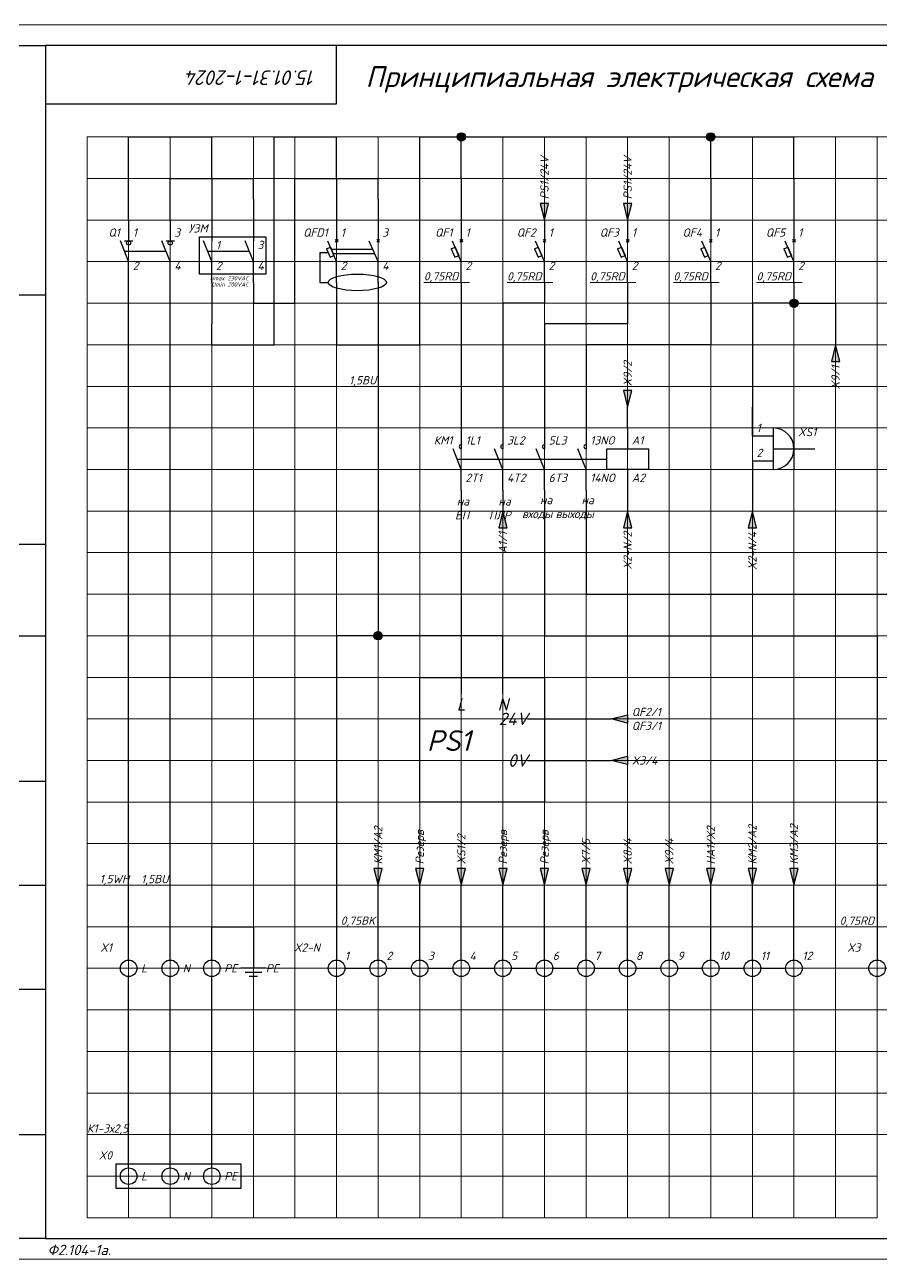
# Model space of a CAD drawing. Header units: millimetres. Extents: x 0 to 53000, y -591 to 24400.
# Drawn here: x 8855 to 9061, y 300 to 597 of the extents above; entities that cross this region are included whole.
import ezdxf
from ezdxf.enums import TextEntityAlignment as Align

# ---------------------------------------------------------------- set-up
doc = ezdxf.new("R2010")
doc.units = ezdxf.units.MM
doc.layers.add('Основная', color=7, linetype='Continuous', lineweight=30)
doc.layers.add('Тонкая для кабелей', color=7, linetype='Continuous', lineweight=15)
doc.layers.add('Привязки', color=2, linetype='Continuous', lineweight=0, plot=False, transparency=0.8)
doc.layers.add('рамка', color=253, linetype='Continuous', lineweight=5, transparency=0.8)
doc.styles.add('текст', font='isocpeui.ttf')

# ---------------------------------------------------------------- blocks, each defined once
blk = doc.blocks.new('*U110')
for p, q in [((8, 292), (20, 292)), ((90, 292), (90, 292)), ((90, 292), (90, 292)), ((90, 278), (90, 292)), ((90, 292), (90, 292)), ((90, 292), (90, 292)), ((90, 292), (90, 292)), ((20, 278), (90, 278)), ((8, 232), (20, 232)), ((8, 172), (20, 172)), ((8, 150), (20, 150)), ((8, 115), (20, 115)), ((8, 90), (20, 90)), ((8, 65), (20, 65)), ((8, 30), (20, 30)), ((20, 5), (8, 5))]:
    blk.add_line(p, q)
blk.add_lwpolyline([(20, 5), (415, 5), (415, 292), (20, 292)], close=True)
at = {"layer": 'Привязки'}
blk.add_lwpolyline([(0, 0), (420, 0), (420, 297), (0, 297)], close=True, dxfattribs=at)
at = {"layer": 'рамка'}
blk.add_lwpolyline([(0, 297), (420, 297), (420, 0), (0, 0)], close=True, dxfattribs=at)
at = {"style": 'текст'}
for s, height, p in [('Ф2.104-1.', 0.005, (20, 4.99)), ('Ф2.104-1а.', 2.5, (20.5, 1))]:
    blk.add_text(s, height=height, dxfattribs=at).set_placement(p)
for tag, p, height in [('12', (90, 292), 0.00000373), ('13', (90, 292), 0.00000373), ('27', (90, 292), 0.00000522), ('29', (105, 249), 3.5), ('ИЗМ2', (230.5, 16), 2.5), ('ЛИСТИЗМ2', (237.5, 16), 2.5), ('№ДОКУМИЗМ2', (247.5, 16), 2.5), ('28', (415, 20), 0.0000438), ('ОБОЗНАЧЕНИЕ', (300, 11), 5), ('ИЗМ1', (230.5, 11), 2.5), ('ЛИСТИЗМ1', (237.5, 11), 2.5), ('№ДОКУМИЗМ1', (247.5, 11), 2.5), ('ПОДПИЗМ1', (270.5, 11), 2.5), ('ДАТАИЗМ1', (285.5, 11), 2.5), ('ДАТАНКОНТР', (285.5, 11), 2.5), ('ДАТАУТВ', (285.5, 6), 2.5), ('РАЗРАБ', (415, 5), 0.0000135), ('ЛИСТОВ', (415, 5), 0.0000135), ('ПРОВ', (415, 5), 0.0000135), ('ТКОНТР', (415, 5), 0.0000135), ('НКОНТР', (415, 5), 0.0000135), ('УТВ', (415, 5), 0.0000135), ('10', (415, 5), 0.0000135), ('11', (415, 5), 0.0000135), ('ПОДПИЗМ2', (415, 5), 0.0000135), ('ДАТАИЗМ2', (415, 5), 0.0000135), ('ИЗМ3', (415, 5), 0.0000135), ('ЛИСТИЗМ3', (415, 5), 0.0000135), ('№ДОКУМИЗМ3', (415, 5), 0.0000135), ('ПОДПИЗМ3', (415, 5), 0.0000135), ('ДАТАИЗМ3', (415, 5), 0.0000135), ('ИЗМ4', (415, 5), 0.0000135), ('ЛИСТИЗМ4', (415, 5), 0.0000135), ('№ДОКУМИЗМ4', (415, 5), 0.0000135), ('ПОДПИЗМ4', (415, 5), 0.0000135), ('ДАТАИЗМ4', (415, 5), 0.0000135), ('ДАТАРАЗРАБ', (415, 5), 0.0000135), ('ДАТАПРОВ', (415, 5), 0.0000135), ('ДАТАТКОНТР', (415, 5), 0.0000135)]:
    blk.add_attdef(tag, p, '', height=height, dxfattribs=at)
for tag, p, height, rotation in [('ОБОЗНАЧЕНИЕ-ВЕРХ', (85, 286), 3.5, 180), ('ПРИМЕНЯЕМОСТЬ', (19, 232.5), 2.5, 90), ('СПРАВ№', (19, 172.5), 2.5, 90), ('ДАТАУЧЁТАДУБЛ', (19, 115.5), 2.5, 90), ('ИНВ№ДУБЛ', (19, 90.5), 2.5, 90), ('ВЗАМИНВ№', (19, 65.5), 2.5, 90), ('ДАТАУЧЁТА', (19, 30.5), 2.5, 90), ('ИНВ№ПОДЛ', (19, 5.5), 2.5, 90)]:
    blk.add_attdef(tag, p, '', height=height, rotation=rotation, dxfattribs=at)
blk.add_attdef('30', text='', height=5, dxfattribs=at).set_placement((355, 34), align=Align.MIDDLE)
for tag, height, p in [('ЛИСТ', 2.5, (410, 9)), ('НАИМЕНОВАНИЕ1', 0.000027, (415, 5)), ('НАИМЕНОВАНИЕ2', 0.0000189, (415, 5)), ('НАИМЕНОВАНИЕ3', 0.0000189, (415, 5)), ('НАИМЕНОВАНИЕ4', 0.0000135, (415, 5)), ('МАССА', 0.0000189, (415, 5)), ('МАСШТАБ', 0.0000189, (415, 5)), ('МАТЕРИАЛ1', 0.0000135, (415, 5)), ('МАТЕРИАЛ2', 0.0000135, (415, 5)), ('МАТЕРИАЛ3', 0.0000135, (415, 5)), ('ПРЕДПРИЯТИЕ1', 0.0000189, (415, 5)), ('ПРЕДПРИЯТИЕ2', 0.0000189, (415, 5)), ('ПРЕДПРИЯТИЕ3', 0.0000189, (415, 5))]:
    blk.add_attdef(tag, text='', height=height, dxfattribs=at).set_placement(p, align=Align.CENTER)
for tag in ['ЛИТЕРА', 'ЛИТЕРА2', 'ЛИТЕРА3']:
    blk.add_attdef(tag, text='', height=0.0000135, dxfattribs=at).set_placement((415, 5), align=Align.RIGHT)
for tag in ['ИНДЕКС', 'ИНДЕКС2', 'ИНДЕКС3']:
    blk.add_attdef(tag, text='', height=0.0000135, dxfattribs=at).set_placement((415, 5), align=Align.TOP_LEFT)

msp = doc.modelspace()

# ---------------------------------------------------------------- hatches: boundary and pattern name
at = {"layer": 'Основная'}
h = msp.add_hatch(color=256, dxfattribs=at)
h.dxf.hatch_style = 1
h.paths.add_polyline_path([(8960, 570), (8960, 571, 0.414213562), (8959, 570)])
h.paths.add_polyline_path([(8961, 570, 0.414213562), (8960, 571), (8960, 570)])
h.paths.add_polyline_path([(8959, 570, 0.414213562), (8960, 569), (8960, 570)])
h.paths.add_polyline_path([(8960, 570), (8960, 569, 0.414213562), (8961, 570)])
h = msp.add_hatch(color=256, dxfattribs=at)
h.dxf.hatch_style = 1
h.paths.add_polyline_path([(9020, 570), (9020, 571, 0.414213562), (9019, 570)])
h.paths.add_polyline_path([(9021, 570, 0.414213562), (9020, 571), (9020, 570)])
h.paths.add_polyline_path([(9019, 570, 0.414213562), (9020, 569), (9020, 570)])
h.paths.add_polyline_path([(9020, 570), (9020, 569, 0.414213562), (9021, 570)])
h = msp.add_hatch(color=256, dxfattribs=at)
h.dxf.hatch_style = 1
h.paths.add_polyline_path([(8980, 550), (8981, 554), (8980, 554)])
h.paths.add_polyline_path([(8980, 550), (8980, 554), (8979, 554)])
h = msp.add_hatch(color=256, dxfattribs=at)
h.dxf.hatch_style = 1
h.paths.add_polyline_path([(9000, 550), (9001, 554), (9000, 554)])
h.paths.add_polyline_path([(9000, 550), (9000, 554), (8999, 554)])
h = msp.add_hatch(color=256, dxfattribs=at)
h.dxf.hatch_style = 1
h.paths.add_polyline_path([(9040, 530), (9040, 531, 0.414213562), (9039, 530)])
h.paths.add_polyline_path([(9041, 530, 0.414213562), (9040, 531), (9040, 530)])
h.paths.add_polyline_path([(9039, 530, 0.414213562), (9040, 529), (9040, 530)])
h.paths.add_polyline_path([(9040, 530), (9040, 529, 0.414213562), (9041, 530)])
h = msp.add_hatch(color=256, dxfattribs=at)
h.dxf.hatch_style = 1
h.paths.add_polyline_path([(9050, 520), (9049, 516), (9050, 516)])
h.paths.add_polyline_path([(9050, 520), (9050, 516), (9051, 516)])
h = msp.add_hatch(color=256, dxfattribs=at)
h.dxf.hatch_style = 1
h.paths.add_polyline_path([(9000, 505), (9001, 509), (9000, 509)])
h.paths.add_polyline_path([(9000, 505), (9000, 509), (8999, 509)])
h = msp.add_hatch(color=256, dxfattribs=at)
h.dxf.hatch_style = 1
h.paths.add_polyline_path([(8970, 480), (8969, 476), (8970, 476)])
h.paths.add_polyline_path([(8970, 480), (8970, 476), (8971, 476)])
h = msp.add_hatch(color=256, dxfattribs=at)
h.dxf.hatch_style = 1
h.paths.add_polyline_path([(9000, 480), (8999, 476), (9000, 476)])
h.paths.add_polyline_path([(9000, 480), (9000, 476), (9001, 476)])
h = msp.add_hatch(color=256, dxfattribs=at)
h.dxf.hatch_style = 1
h.paths.add_polyline_path([(9030, 480), (9029, 476), (9030, 476)])
h.paths.add_polyline_path([(9030, 480), (9030, 476), (9031, 476)])
h = msp.add_hatch(color=256, dxfattribs=at)
h.dxf.hatch_style = 1
h.paths.add_polyline_path([(8940, 450), (8940, 451, 0.414213562), (8939, 450)])
h.paths.add_polyline_path([(8941, 450, 0.414213562), (8940, 451), (8940, 450)])
h.paths.add_polyline_path([(8939, 450, 0.414213562), (8940, 449), (8940, 450)])
h.paths.add_polyline_path([(8940, 450), (8940, 449, 0.414213562), (8941, 450)])
h = msp.add_hatch(color=256, dxfattribs=at)
h.dxf.hatch_style = 1
h.paths.add_polyline_path([(8996, 430), (9000, 431), (9000, 430)])
h.paths.add_polyline_path([(8996, 430), (9000, 430), (9000, 429)])
h = msp.add_hatch(color=256, dxfattribs=at)
h.dxf.hatch_style = 1
h.paths.add_polyline_path([(8996, 420), (9000, 421), (9000, 420)])
h.paths.add_polyline_path([(8996, 420), (9000, 420), (9000, 419)])
h = msp.add_hatch(color=256, dxfattribs=at)
h.dxf.hatch_style = 1
h.paths.add_polyline_path([(8940, 390), (8941, 394), (8940, 394)])
h.paths.add_polyline_path([(8940, 390), (8940, 394), (8939, 394)])
h = msp.add_hatch(color=256, dxfattribs=at)
h.dxf.hatch_style = 1
h.paths.add_polyline_path([(8950, 390), (8951, 394), (8950, 394)])
h.paths.add_polyline_path([(8950, 390), (8950, 394), (8949, 394)])
h = msp.add_hatch(color=256, dxfattribs=at)
h.dxf.hatch_style = 1
h.paths.add_polyline_path([(8960, 390), (8961, 394), (8960, 394)])
h.paths.add_polyline_path([(8960, 390), (8960, 394), (8959, 394)])
h = msp.add_hatch(color=256, dxfattribs=at)
h.dxf.hatch_style = 1
h.paths.add_polyline_path([(8970, 390), (8971, 394), (8970, 394)])
h.paths.add_polyline_path([(8970, 390), (8970, 394), (8969, 394)])
h = msp.add_hatch(color=256, dxfattribs=at)
h.dxf.hatch_style = 1
h.paths.add_polyline_path([(8980, 390), (8981, 394), (8980, 394)])
h.paths.add_polyline_path([(8980, 390), (8980, 394), (8979, 394)])
h = msp.add_hatch(color=256, dxfattribs=at)
h.dxf.hatch_style = 1
h.paths.add_polyline_path([(8990, 390), (8991, 394), (8990, 394)])
h.paths.add_polyline_path([(8990, 390), (8990, 394), (8989, 394)])
h = msp.add_hatch(color=256, dxfattribs=at)
h.dxf.hatch_style = 1
h.paths.add_polyline_path([(9000, 390), (9001, 394), (9000, 394)])
h.paths.add_polyline_path([(9000, 390), (9000, 394), (8999, 394)])
h = msp.add_hatch(color=256, dxfattribs=at)
h.dxf.hatch_style = 1
h.paths.add_polyline_path([(9010, 390), (9011, 394), (9010, 394)])
h.paths.add_polyline_path([(9010, 390), (9010, 394), (9009, 394)])
h = msp.add_hatch(color=256, dxfattribs=at)
h.dxf.hatch_style = 1
h.paths.add_polyline_path([(9020, 390), (9021, 394), (9020, 394)])
h.paths.add_polyline_path([(9020, 390), (9020, 394), (9019, 394)])
h = msp.add_hatch(color=256, dxfattribs=at)
h.dxf.hatch_style = 1
h.paths.add_polyline_path([(9030, 390), (9031, 394), (9030, 394)])
h.paths.add_polyline_path([(9030, 390), (9030, 394), (9029, 394)])
h = msp.add_hatch(color=256, dxfattribs=at)
h.dxf.hatch_style = 1
h.paths.add_polyline_path([(9040, 390), (9041, 394), (9040, 394)])
h.paths.add_polyline_path([(9040, 390), (9040, 394), (9039, 394)])

# ---------------------------------------------------------------- linework, layer by layer
for p, q in [((8880, 570), (8900, 570)), ((8880, 560), (8880, 570)), ((8900, 560), (8900, 570)), ((8915, 570), (8930, 570)), ((8915, 560), (8915, 570)), ((8930, 560), (8930, 570)), ((8950, 570), (9040, 570)), ((8950, 560), (8950, 570)), ((8960, 560), (8960, 570)), ((9020, 560), (9020, 570)), ((9040, 560), (9040, 570)), ((8880, 550), (8880, 560)), ((8890, 560), (8910, 560)), ((8890, 555), (8890, 560)), ((8900, 560), (8900, 550)), ((8910, 555), (8910, 560)), ((8915, 525), (8915, 560)), ((8920, 560), (8940, 560)), ((8920, 555), (8920, 560)), ((8930, 560), (8930, 550)), ((8940, 555), (8940, 560)), ((8950, 520), (8950, 560)), ((8960, 560), (8960, 550)), ((9020, 560), (9020, 550)), ((9040, 560), (9040, 550)), ((8890, 550), (8890, 555)), ((8910, 555), (8910, 550)), ((8920, 530), (8920, 555)), ((8940, 555), (8940, 550)), ((8979, 554), (8980, 550)), ((8981, 554), (8979, 554)), ((8980, 550), (8981, 554)), ((8999, 554), (9000, 550)), ((9001, 554), (8999, 554)), ((9000, 550), (9001, 554)), ((8880, 550), (8880, 545)), ((8890, 550), (8890, 545)), ((8900, 550), (8900, 545)), ((8910, 550), (8910, 545)), ((8930, 550), (8930, 545)), ((8940, 550), (8940, 545)), ((8960, 550), (8960, 545)), ((8980, 550), (8980, 545)), ((9000, 550), (9000, 545)), ((9020, 550), (9020, 545)), ((9040, 550), (9040, 545)), ((8880, 540), (8878, 545)), ((8879, 545), (8881, 545)), ((8890, 540), (8888, 545)), ((8889, 545), (8891, 545)), ((8897, 546), (8913, 546)), ((8897, 537), (8897, 546)), ((8900, 540), (8898, 545)), ((8910, 540), (8908, 545)), ((8913, 546), (8913, 537)), ((8930, 540), (8927.87931, 544.94828)), ((8930.35355, 545.35355), (8929.64645, 544.64645)), ((8929.64645, 545.35355), (8930.35355, 544.64645)), ((8930, 545), (8930.35355, 545.35355)), ((8940, 540), (8937.87931, 544.94828)), ((8940.35355, 545.35355), (8939.64645, 544.64645)), ((8939.64645, 545.35355), (8940.35355, 544.64645)), ((8940, 545), (8940.35355, 545.35355)), ((8960, 540), (8957.87931, 544.94828)), ((8960.35355, 545.35355), (8959.64645, 544.64645)), ((8959.64645, 545.35355), (8960.35355, 544.64645)), ((8960, 545), (8960.35355, 545.35355)), ((8980, 540), (8977.87931, 544.94828)), ((8980.35355, 545.35355), (8979.64645, 544.64645)), ((8979.64645, 545.35355), (8980.35355, 544.64645)), ((8980, 545), (8980.35355, 545.35355)), ((9000, 540), (8997.87931, 544.94828)), ((9000.35355, 545.35355), (8999.64645, 544.64645)), ((8999.64645, 545.35355), (9000.35355, 544.64645)), ((9000, 545), (9000.35355, 545.35355)), ((9020, 540), (9017.87931, 544.94828)), ((9020.35355, 545.35355), (9019.64645, 544.64645)), ((9019.64645, 545.35355), (9020.35355, 544.64645)), ((9020, 545), (9020.35355, 545.35355)), ((9040, 540), (9037.87931, 544.94828)), ((9040.35355, 545.35355), (9039.64645, 544.64645)), ((9039.64645, 545.35355), (9040.35355, 544.64645)), ((9040, 545), (9040.35355, 545.35355)), ((8879, 542.5), (8889.00059, 542.49851)), ((8899.00059, 542.49851), (8909, 542.5)), ((8928.02051, 542.08022), (8926, 542.08022)), ((8926, 542.08022), (8926, 535)), ((8927.59194, 543.08022), (8928.51108, 543.47414)), ((8927.59194, 543.08022), (8928.44908, 541.08022)), ((8928.44908, 541.08022), (8929.36823, 541.47414)), ((8928.51108, 543.47414), (8929.36823, 541.47414)), ((8928.72537, 542.97414), (8938.72537, 542.97414)), ((8929.15394, 541.97414), (8939.15394, 541.97414)), ((8957.59194, 543.08022), (8958.51108, 543.47414)), ((8957.59194, 543.08022), (8958.44908, 541.08022)), ((8958.44908, 541.08022), (8959.36823, 541.47414)), ((8958.51108, 543.47414), (8959.36823, 541.47414)), ((8977.59194, 543.08022), (8978.51108, 543.47414)), ((8977.59194, 543.08022), (8978.44908, 541.08022)), ((8978.44908, 541.08022), (8979.36823, 541.47414)), ((8978.51108, 543.47414), (8979.36823, 541.47414)), ((8997.59194, 543.08022), (8998.51108, 543.47414)), ((8997.59194, 543.08022), (8998.44908, 541.08022)), ((8998.44908, 541.08022), (8999.36823, 541.47414)), ((8998.51108, 543.47414), (8999.36823, 541.47414)), ((9017.59194, 543.08022), (9018.51108, 543.47414)), ((9017.59194, 543.08022), (9018.44908, 541.08022)), ((9018.44908, 541.08022), (9019.36823, 541.47414)), ((9018.51108, 543.47414), (9019.36823, 541.47414)), ((9037.59194, 543.08022), (9038.51108, 543.47414)), ((9037.59194, 543.08022), (9038.44908, 541.08022)), ((9038.44908, 541.08022), (9039.36823, 541.47414)), ((9038.51108, 543.47414), (9039.36823, 541.47414)), ((8880, 535), (8880, 540)), ((8890, 535), (8890, 540)), ((8900, 535), (8900, 540)), ((8910, 535), (8910, 540)), ((8930, 535), (8930, 540)), ((8940, 535), (8940, 540)), ((8960, 535), (8960, 540)), ((8980, 535), (8980, 540)), ((9000, 535), (9000, 540)), ((9020, 535), (9020, 540)), ((9040, 535), (9040, 540)), ((8880, 372), (8880, 535)), ((8890, 372), (8890, 535)), ((8913, 537), (8897, 537)), ((8900, 535), (8900, 525)), ((8910, 535), (8910, 530)), ((8926, 535), (8928, 535)), ((8930, 535), (8930, 530)), ((8940, 535), (8940, 530)), ((8960, 535), (8960, 520)), ((8980, 535), (8980, 530)), ((9000, 535), (9000, 525)), ((9020, 535), (9020, 520)), ((9040, 535), (9040, 530)), ((8910, 530), (8920, 530)), ((8930, 530), (8930, 520)), ((8940, 530), (8940, 450)), ((8980, 530), (8970, 530)), ((8970, 530), (8970, 520)), ((9040, 530), (9030, 530)), ((9030, 530), (9030, 498)), ((9040, 530), (9050, 530)), ((9050, 530), (9050, 520)), ((8900, 520), (8900, 525)), ((8915, 520), (8915, 525)), ((9000, 525), (8980, 525)), ((8980, 525), (8980, 505)), ((8900, 520), (8915, 520)), ((8930, 520), (8950, 520)), ((8960, 520), (8960, 500)), ((8970, 520), (8970, 500)), ((9020, 520), (8990, 520)), ((8990, 520), (8990, 500)), ((9050, 520), (9049, 516)), ((9051, 516), (9050, 520)), ((8980, 515), (8980, 510)), ((9049, 516), (9051, 516)), ((8960, 510), (8960, 500)), ((8970, 510), (8970, 500)), ((8980, 510), (8980, 500)), ((8990, 510), (8990, 500)), ((8999, 509), (9000, 505)), ((9001, 509), (8999, 509)), ((9000, 505), (9001, 509)), ((9000, 500), (9000, 505)), ((9030, 498), (9030, 505)), ((8960, 500), (8960, 495)), ((8970, 500), (8970, 495)), ((8980, 500), (8980, 495)), ((8990, 500), (8990, 495)), ((9000, 500), (9000, 495)), ((9035, 500), (9035, 490)), ((9040, 500), (9040, 490)), ((9035, 498), (9030, 498)), ((8960, 490), (8958, 495)), ((8970, 490), (8968, 495)), ((8980, 490), (8978, 495)), ((8990, 490), (8988, 495)), ((8995, 495), (9005, 495)), ((8995, 490), (8995, 495)), ((9005, 495), (9005, 490)), ((9035, 495), (9045, 495)), ((8959.00059, 492.49851), (8995, 492.49851)), ((9035, 492), (9030, 492)), ((9030, 492), (9030, 485)), ((8960, 485), (8960, 490)), ((8970, 485), (8970, 490)), ((8980, 485), (8980, 490)), ((8990, 485), (8990, 490)), ((9005, 490), (8995, 490)), ((9000, 490), (9000, 480)), ((8960, 485), (8960, 470)), ((8970, 485), (8970, 480)), ((8980, 485), (8980, 450)), ((8990, 485), (8990, 460)), ((9030, 485), (9030, 480)), ((8970, 480), (8969, 476)), ((8971, 476), (8970, 480)), ((9000, 480), (8999, 476)), ((9001, 476), (9000, 480)), ((9030, 480), (9029, 476)), ((9031, 476), (9030, 480)), ((8969, 476), (8971, 476)), ((8999, 476), (9001, 476)), ((9029, 476), (9031, 476)), ((8960, 470), (8960, 436)), ((8990, 460), (9150, 460)), ((8940, 450), (8930, 450)), ((8930, 450), (8930, 380)), ((8970, 450), (8940, 450)), ((8970, 436), (8970, 450)), ((8980, 450), (9060, 450)), ((9060, 450), (9060, 380)), ((8950, 440), (8980, 440)), ((8950, 410), (8950, 440)), ((8980, 440), (8980, 410)), ((8996, 430), (9000, 431)), ((9000, 431), (9000, 429)), ((8976, 430), (8996, 430)), ((9000, 429), (8996, 430)), ((8976, 420), (8996, 420)), ((8996, 420), (9000, 421)), ((9000, 419), (8996, 420)), ((9000, 421), (9000, 419)), ((8980, 410), (8950, 410)), ((8939, 394), (8940, 390)), ((8941, 394), (8939, 394)), ((8940, 390), (8941, 394)), ((8949, 394), (8950, 390)), ((8951, 394), (8949, 394)), ((8950, 390), (8951, 394)), ((8959, 394), (8960, 390)), ((8961, 394), (8959, 394)), ((8960, 390), (8961, 394)), ((8969, 394), (8970, 390)), ((8971, 394), (8969, 394)), ((8970, 390), (8971, 394)), ((8979, 394), (8980, 390)), ((8981, 394), (8979, 394)), ((8980, 390), (8981, 394)), ((8989, 394), (8990, 390)), ((8991, 394), (8989, 394)), ((8990, 390), (8991, 394)), ((8999, 394), (9000, 390)), ((9001, 394), (8999, 394)), ((9000, 390), (9001, 394)), ((9009, 394), (9010, 390)), ((9011, 394), (9009, 394)), ((9010, 390), (9011, 394)), ((9019, 394), (9020, 390)), ((9021, 394), (9019, 394)), ((9020, 390), (9021, 394)), ((9029, 394), (9030, 390)), ((9031, 394), (9029, 394)), ((9030, 390), (9031, 394)), ((9039, 394), (9040, 390)), ((9041, 394), (9039, 394)), ((9040, 390), (9041, 394)), ((8940, 380), (8940, 390)), ((8950, 380), (8950, 390)), ((8960, 380), (8960, 390)), ((8970, 380), (8970, 390)), ((8980, 380), (8980, 390)), ((8990, 380), (8990, 390)), ((9000, 380), (9000, 390)), ((9010, 380), (9010, 390)), ((9020, 380), (9020, 390)), ((9030, 380), (9030, 390)), ((9040, 380), (9040, 390)), ((8900, 372), (8900, 380)), ((8900, 380), (8910, 380)), ((8910, 380), (8910, 370)), ((8930, 380), (8930, 372)), ((8940, 372), (8940, 380)), ((8950, 372), (8950, 380)), ((8960, 372), (8960, 380)), ((8970, 372), (8970, 380)), ((8980, 372), (8980, 380)), ((8990, 372), (8990, 380)), ((9000, 372), (9000, 380)), ((9010, 372), (9010, 380)), ((9020, 372), (9020, 380)), ((9030, 372), (9030, 380)), ((9040, 372), (9040, 380)), ((9060, 380), (9060, 372)), ((8913, 370), (8907, 370)), ((8912, 369), (8908, 369)), ((8932, 370), (8938, 370)), ((8942, 370), (8948, 370)), ((8952, 370), (8958, 370)), ((8962, 370), (8968, 370)), ((8972, 370), (8978, 370)), ((8982, 370), (8988, 370)), ((8992, 370), (8998, 370)), ((9002, 370), (9008, 370)), ((9012, 370), (9018, 370)), ((9022, 370), (9028, 370)), ((9032, 370), (9038, 370)), ((8880, 342), (8880, 368)), ((8890, 342), (8890, 368)), ((8900, 322), (8900, 368)), ((8911, 368), (8909, 368)), ((8880, 322), (8880, 342)), ((8890, 322), (8890, 342)), ((8877, 323), (8907, 323)), ((8877, 317), (8877, 323)), ((8907, 323), (8907, 317)), ((8907, 317), (8877, 317))]:
    msp.add_line(p, q, dxfattribs=at)
for centre, radius in [((8960, 570), 1), ((9020, 570), 1), ((8880, 544.5), 0.5), ((8890, 544.5), 0.5), ((9040, 530), 1), ((8940, 450), 1), ((8880, 370), 2), ((8890, 370), 2), ((8900, 370), 2), ((8930, 370), 2), ((8940, 370), 2), ((8950, 370), 2), ((8960, 370), 2), ((8970, 370), 2), ((8980, 370), 2), ((8990, 370), 2), ((9000, 370), 2), ((9010, 370), 2), ((9020, 370), 2), ((9030, 370), 2), ((9040, 370), 2), ((9060, 370), 2), ((8880, 320), 2), ((8890, 320), 2), ((8900, 320), 2)]:
    msp.add_circle(centre, radius, dxfattribs=at)
for centre, radius, start, end in [((9035, 495), 5, 270, 90), ((8960, 495.5), 0.5, 90, 270), ((8970, 495.5), 0.5, 90, 270), ((8980, 495.5), 0.5, 90, 270), ((8990, 495.5), 0.5, 90, 270)]:
    msp.add_arc(centre, radius, start, end, dxfattribs=at)
msp.add_ellipse((8935, 535), major_axis=(-7, 0), ratio=0.285714286, dxfattribs=at)
at = {"layer": 'Привязки'}
for p, q in [((8870, 570), (9240, 570)), ((8870, 310), (8870, 570)), ((8880, 570), (8880, 310)), ((8890, 570), (8890, 310)), ((8900, 570), (8900, 310)), ((8910, 570), (8910, 310)), ((8920, 570), (8920, 310)), ((8930, 570), (8930, 310)), ((8940, 570), (8940, 310)), ((8950, 570), (8950, 310)), ((8960, 570), (8960, 310)), ((8970, 570), (8970, 310)), ((8980, 570), (8980, 310)), ((8990, 570), (8990, 310)), ((9000, 570), (9000, 310)), ((9010, 570), (9010, 310)), ((9020, 570), (9020, 310)), ((9030, 570), (9030, 310)), ((9040, 570), (9040, 310)), ((9050, 570), (9050, 310)), ((9060, 570), (9060, 330)), ((8870, 560), (9240, 560)), ((8870, 550), (9240, 550)), ((8870, 540), (9240, 540)), ((8870, 530), (9240, 530)), ((8870, 520), (9240, 520)), ((8870, 510), (9240, 510)), ((8870, 500), (9240, 500)), ((8870, 490), (9240, 490)), ((8870, 480), (9240, 480)), ((8870, 470), (9240, 470)), ((8870, 460), (9240, 460)), ((8870, 450), (9240, 450)), ((8870, 440), (9240, 440)), ((8870, 430), (9240, 430)), ((8870, 420), (9240, 420)), ((8870, 410), (9240, 410)), ((8870, 400), (9240, 400)), ((8870, 390), (9240, 390)), ((8870, 380), (9240, 380)), ((8870, 370), (9240, 370)), ((8870, 360), (9240, 360)), ((8870, 350), (9240, 350)), ((8870, 340), (9240, 340)), ((8870, 330), (9060, 330)), ((9240, 330), (9060, 330)), ((9060, 330), (9060, 310)), ((8870, 320), (9060, 320)), ((9060, 310), (8870, 310))]:
    msp.add_line(p, q, dxfattribs=at)
at = {"layer": 'Тонкая для кабелей'}
for p, q in [((8962, 535), (8951, 535)), ((8982, 535), (8971, 535)), ((9002, 535), (8991, 535)), ((9022, 535), (9011, 535)), ((9042, 535), (9031, 535)), ((8942, 510), (8933, 510)), ((8882, 390), (8873, 390)), ((8892, 390), (8883, 390)), ((9042, 380), (8931, 380)), ((9082, 380), (9051, 380)), ((8903, 330), (8870, 330))]:
    msp.add_line(p, q, dxfattribs=at)

# ---------------------------------------------------------------- block references
ref = msp.add_blockref('*U110', (8840, 300))
ref.add_attrib('ОБОЗНАЧЕНИЕ-ВЕРХ', '15.01.31-1-2024', (8925, 586), dxfattribs={"height": 3.5, "rotation": 180, "style": 'текст'})

# ---------------------------------------------------------------- texts
at = {"layer": 'Основная', "style": 'текст'}
for s, width, heights, insert, char_height, attachment_point in [('Принципиальная электрическая схема с питанием ПЛР 24VDC и питанием входов ПЛР 24VDC\\PВыходы парные', 333.9398066, [15.99579], (9090.0001, 586.99998), 5, 2), ('1', 3, [0], (8881, 546), 2, 7), ('3', 3, [0], (8891, 546), 2, 7), ('УЗМ', 5.8793103, [0], (8899, 547), 2, 9), ('1', 3, [0], (8931, 546), 2, 7), ('3', 3, [0], (8941, 546), 2, 7), ('1', 3, [0], (8961, 546), 2, 7), ('1', 3, [0], (8981, 546), 2, 7), ('1', 3, [0], (9001, 546), 2, 7), ('1', 3, [0], (9021, 546), 2, 7), ('1', 3, [0], (9041, 546), 2, 7), ('1', 3, [0], (8901, 543), 2, 7), ('3', 3, [0], (8911, 543), 2, 7), ('2', 3, [0], (8881, 538), 2, 7), ('4', 3, [0], (8891, 538), 2, 7), ('2', 3, [0], (8901, 538), 2, 7), ('4', 3, [0], (8911, 538), 2, 7), ('2', 3, [0], (8931, 538), 2, 7), ('4', 3, [0], (8941, 538), 2, 7), ('2', 3, [0], (8961, 538), 2, 7), ('2', 3, [0], (8981, 538), 2, 7), ('2', 3, [0], (9001, 538), 2, 7), ('2', 3, [0], (9021, 538), 2, 7), ('2', 3, [0], (9041, 538), 2, 7), ('Umax 230VAC', 12.2395477, [0], (8908.87931, 535.49676), 1, 9), ('Umin 200VAC', 14.3469034, [0], (8908.87931, 534), 1, 9), ('1', 3, [0], (9031, 499), 2, 7), ('XS1', 3, [0], (9041, 498), 2, 7), ('КМ1', 5.8793103, [0], (8957.87931, 496), 2, 9), ('1L1', 3, [0], (8961, 496), 2, 7), ('3L2', 3, [0], (8971, 496), 2, 7), ('5L3', 3, [0], (8981, 496), 2, 7), ('13NO', 3, [0], (8991, 496), 2, 7), ('А1', 3, [0], (9001, 496), 2, 7), ('2', 3, [0], (9031, 493), 2, 7), ('2T1', 3, [0], (8961, 487), 2, 7), ('4T2', 3, [0], (8971, 487), 2, 7), ('6T3', 3, [0], (8981, 487), 2, 7), ('14NO', 3, [0], (8991, 487), 2, 7), ('А2', 3, [0], (9001, 487), 2, 7), ('QF2/1\\PQF3/1', 10, [0], (9001, 430), 2, 4), ('X3/4', 10, [0], (9001, 420), 2, 4), ('X1', 10, [0], (8876, 374), 2, 9), ('X2-N', 10, [0], (8926, 374), 2, 9), ('X3', 10, [0], (9056, 374), 2, 9), ('1', 3, [0], (8932, 372), 2, 7), ('2', 3, [0], (8942, 372), 2, 7), ('3', 3, [0], (8952, 372), 2, 7), ('4', 3, [0], (8962, 372), 2, 7), ('5', 3, [0], (8972, 372), 2, 7), ('6', 3, [0], (8982, 372), 2, 7), ('7', 3, [0], (8992, 372), 2, 7), ('8', 3, [0], (9002, 372), 2, 7), ('9', 3, [0], (9012, 372), 2, 7), ('10', 3, [0], (9022, 372), 2, 7), ('11', 3, [0], (9032, 372), 2, 7), ('12', 3, [0], (9042, 372), 2, 7), ('L', 5, [0], (8883, 370), 2, 4), ('N', 5, [0], (8893, 370), 2, 4), ('PE', 5, [0], (8903, 370), 2, 4), ('PE', 5, [0], (8913, 370), 2, 4), ('X0', 10, [0], (8876, 324), 2, 9), ('L', 5, [0], (8883, 320), 2, 4), ('N', 5, [0], (8893, 320), 2, 4), ('PE', 5, [0], (8903, 320), 2, 4)]:
    msp.add_mtext_dynamic_manual_height_columns(s, width=width, gutter_width=200, heights=heights, dxfattribs=dict(at, insert=insert, char_height=char_height, attachment_point=attachment_point))
at = {"layer": 'Основная', "char_height": 2, "rotation": 90, "style": 'текст'}
for s, heights, insert, attachment_point in [('PS1/24V', [0], (8979, 555), 1), ('PS1/24V', [0], (8999, 555), 1), ('X9/2', [0], (8999, 510), 1), ('X9/1', [1.17616], (9051, 515), 9), ('А1/1', [0], (8971, 475), 9), ('X2-N/2', [0], (9001, 475), 9), ('X2-N/4', [0], (9031, 475), 9), ('КМ1/А2', [0], (8939, 395), 1), ('HA1/X2', [0], (9019, 395), 1), ('КМ2/A2', [0], (9029, 395), 1), ('KM3/A2', [0], (9039, 395), 1), ('Резерв', [0], (8949, 395), 1), ('XS1/2', [0], (8959, 395), 1), ('Резерв', [0], (8969, 395), 1), ('Резерв', [0], (8979, 395), 1), ('X7/5', [0], (8989, 395), 1), ('X8/4', [0], (8999, 395), 1), ('X9/4', [0], (9009, 395), 1)]:
    msp.add_mtext_dynamic_manual_height_columns(s, width=5.8793103, gutter_width=200, heights=heights, dxfattribs=dict(at, insert=insert, attachment_point=attachment_point))
at = {"layer": 'Основная', "style": 'текст'}
for s, insert, char_height, width, attachment_point in [('Q1', (8877.87931, 546), 2, 3.8793103, 9), ('QFD1', (8927.87931, 546), 2, 3.8793103, 9), ('QF1', (8957.87931, 546), 2, 3.8793103, 9), ('QF2', (8977.87931, 546), 2, 3.8793103, 9), ('QF3', (8997.87931, 546), 2, 3.8793103, 9), ('QF4', (9017.87931, 546), 2, 3.8793103, 9), ('QF5', (9037.87931, 546), 2, 3.8793103, 9), ('L', (8960, 435), 3, 6, 2), ('N', (8970, 435), 3, 6, 2), ('24V', (8976, 430), 3, 3, 6), ('PS1', (8957, 424.77745), 5, 20, 5), ('0V', (8976, 420), 3, 3, 6)]:
    msp.add_mtext(s, dxfattribs=dict(at, insert=insert, char_height=char_height, width=width, attachment_point=attachment_point))
at = {"layer": 'Привязки', "char_height": 2, "attachment_point": 9, "style": 'текст'}
for s, insert in [('на БП', (8961.87931, 478)), ('на ПЛР', (8971.87931, 478)), ('на входы', (8981.87931, 478)), ('на выходы', (8991.87931, 478))]:
    msp.add_mtext_dynamic_manual_height_columns(s, width=5.8793103, gutter_width=200, heights=[0], dxfattribs=dict(at, insert=insert))
at = {"layer": 'Тонкая для кабелей', "char_height": 2, "attachment_point": 7, "style": 'текст'}
for s, insert in [('0,75RD', (8951, 535)), ('0,75RD', (8971, 535)), ('0,75RD', (8991, 535)), ('0,75RD', (9011, 535)), ('0,75RD', (9031, 535)), ('1,5BU', (8933, 510)), ('1,5WH', (8873, 390)), ('1,5BU', (8883, 390)), ('0,75BK', (8931, 380)), ('0,75RD', (9051, 380)), ('К1-3х2,5', (8870, 330))]:
    msp.add_mtext_dynamic_manual_height_columns(s, width=10, gutter_width=200, heights=[0], dxfattribs=dict(at, insert=insert))

doc.saveas('drawing.dxf')
